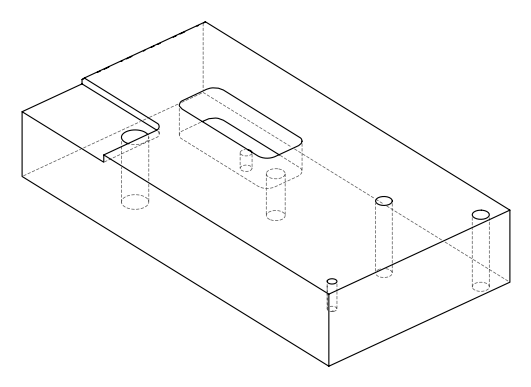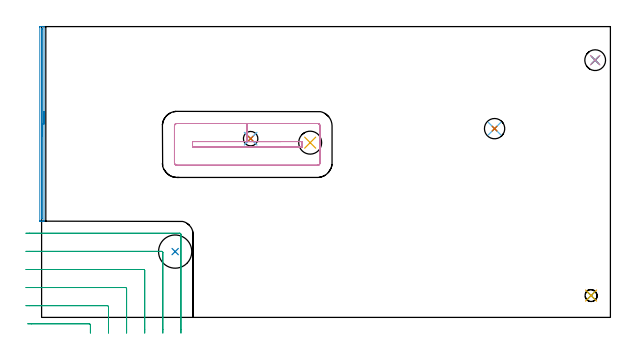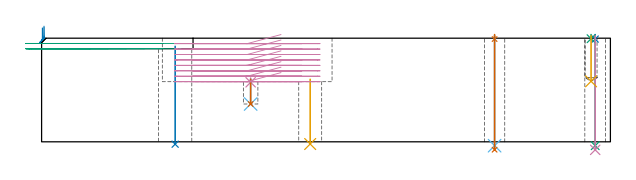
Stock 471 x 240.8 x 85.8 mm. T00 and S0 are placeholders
(PLAN: 16 operations, 11 tool changes, 17.9 min)
(1 SPOT_DRILL | STEP1HOLE_1 | NXT0321_9005460120000 | 0.03 min | 3 mm3)
(2 SPOT_DRILL_1 | STEP1HOLE_3 | NXT0321_9005460120000 | 0.03 min | 8 mm3)
(3 SPOT_DRILL_2 | STEP1POCKET | NXT0321_9005460120000 | 0.03 min | 1 mm3)
(4 SPOT_DRILL_3 | STEP1POCKET_1 | NXT0321_9005460120000 | 0.04 min | 3952 mm3)
(5 INDEXABLE_INSERT_DRILL_THROUGH_HOLE_FROM_SOLID | STEP1HOLE | NXT0302_009 | 0.22 min | 24278 mm3)
(6 DRILL_THROUGH_HOLE_INTO_CENTER | STEP1HOLE_1 | NXT0301_065 | 0.37 min | 5913 mm3)
(7 DRILL_TO_ENLARGE_THROUGH_HOLE | STEP1HOLE_1 | UGT0301_291 | 0.38 min | 13053 mm3)
(8 INDEXABLE_INSERT_DRILL_THROUGH_HOLE_FROM_SOLID_1 | STEP1HOLE_2 | NXT0302_026 | 0.33 min | 50909 mm3)
(9 DRILL_THROUGH_HOLE_INTO_CENTER_1 | STEP1HOLE_3 | NXT0301_065 | 0.37 min | 5910 mm3)
(10 DRILL_TO_ENLARGE_THROUGH_HOLE_1 | STEP1HOLE_3 | UGT0301_243 | 0.38 min | 13974 mm3)
(11 DRILL_BLIND_HOLE_INTO_CENTER | STEP1POCKET | UGT0301_494 | 0.15 min | 2575 mm3)
(12 DRILL_BLIND_HOLE_INTO_CENTER_1 | STEP1POCKET_1 | NXT0301_049 | 0.09 min | 848 mm3)
(13 DRILL_TO_ENLARGE_BLIND_HOLE | STEP1POCKET_1 | UGT0301_373 | 0.09 min | 1333 mm3)
(14 AREA_MILL | FG_CHAMFER_SURFACE | UGT0205_001 | 2.73 min | 1001 mm3)
(15 MILL_CORNER_NOTCH_RECTANGULAR | CORNER_NOTCH_RECTANGULAR | UGT0201_094 | Follow Part, ap 5, ae 75% | 3.55 min | 81563 mm3)
(16 MILL_RECTANGULAR_POCKET | POCKET_RECTANGULAR_STRAIGHT | UGT0201_094 | Follow Part, ap 5, ae 75% | 9.17 min | 257950 mm3)
(TOOL NXT0321_9005460120000 | NC Spot Drill, 142deg, 12mm, Carbide, Uncoated | D12 PA142 FL30 Z2)
(TOOL NXT0302_009 | Index. Insert Drill 19mm [880-D1900L25-05] | D19 PA176 FL95 Z2)
(TOOL NXT0301_065 | Carbide Drill 9.4mm [860.1-0940-075A1-MM 2214] | D9.4 PA140 FL98 Z2)
(TOOL UGT0301_291 | Twist Drill 16.8 mm | D16.8 PA118 FL125 Z2)
(TOOL NXT0302_026 | Index. Insert Drill 27.5mm [880-D2750L32-03] | D27.5 PA176 FL83 Z2)
(TOOL UGT0301_243 | Twist Drill 17.2 mm | D17.2 PA118 FL130 Z2)
(TOOL UGT0301_494 | Carbide Drill 9.9 mm | D9.9 PA118 FL87 Z2)
(TOOL NXT0301_049 | Carbide Drill 7.8mm [860.1-0780-039A1-MM 2214] | D7.8 PA140 FL53 Z2)
(TOOL UGT0301_373 | Twist Drill Flat Bottom 12 mm | D12 PA180 FL101 Z2)
(TOOL UGT0205_001 | Chamfer Mill 20 x 3 x 45 deg. | D20 FL50 Z2)
(TOOL UGT0201_094 | End mill 20 mm | D20 FL38 Z4)
(OP 1 SPOT_DRILL)
G17 G21 G94 G90
T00 M6
G54
G17 G0 G90 X375.1 Y156.3 S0 M3
G43 Z95.8 H0
G94 G81 G98 Z85.077 F250. R88.8
G80
M5
M2
(OP 2 SPOT_DRILL_1)
G17 G21 G94 G90
T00 M6
G54
G17 G0 G90 X458.4 Y213. S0 M3
G43 Z95.8 H0
G94 G81 G98 Z85.06 F250. R88.8
G80
M5
M2
(OP 3 SPOT_DRILL_2)
G17 G21 G94 G90
T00 M6
G54
G17 G0 G90 X455. Y18.1 S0 M3
G43 Z95.8 H0
G94 G81 G98 Z85.374 F250. R88.8
G80
M5
M2
(OP 4 SPOT_DRILL_3)
G17 G21 G94 G90
T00 M6
G54
G17 G0 G90 X173.1 Y148. S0 M3
G43 Z95.8 H0
G94 G81 G98 Z49.279 F250. R52.8
G80
M5
M2
(OP 5 INDEXABLE_INSERT_DRILL_THROUGH_HOLE_FROM_SOLID)
G17 G21 G94 G90
T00 M6
G54
G17 G0 G90 X222.4 Y144.7 S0 M3
G43 Z95.8 H1
G94 G81 G98 Z-1.832 F250. R51.8
G80
M5
M2
(OP 6 DRILL_THROUGH_HOLE_INTO_CENTER)
G17 G21 G94 G90
T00 M6
G54
G17 G0 G90 X375.1 Y156.3 S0 M3
G43 Z95.8 H1
G94 G73 G98 Z-3.211 F250. Q8.901 R87.8
G80
M5
M2
(OP 7 DRILL_TO_ENLARGE_THROUGH_HOLE)
G17 G21 G94 G90
T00 M6
G54
G17 G0 G90 X375.1 Y156.3 S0 M3
G43 Z95.8 H0
G94 G73 G98 Z-6.547 F250. Q15.391 R87.8
G80
M5
M2
(OP 8 INDEXABLE_INSERT_DRILL_THROUGH_HOLE_FROM_SOLID_1)
G17 G21 G94 G90
T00 M6
G54
G17 G0 G90 X110.6 Y54.5 S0 M3
G43 Z95.8 H1
G94 G81 G98 Z-1.98 F250. R79.1
G80
M5
M2
(OP 9 DRILL_THROUGH_HOLE_INTO_CENTER_1)
G17 G21 G94 G90
T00 M6
G54
G17 G0 G90 X458.4 Y213. S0 M3
G43 Z95.8 H1
G94 G73 G98 Z-3.211 F250. Q8.901 R87.8
G80
M5
M2
(OP 10 DRILL_TO_ENLARGE_THROUGH_HOLE_1)
G17 G21 G94 G90
T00 M6
G54
G17 G0 G90 X458.4 Y213. S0 M3
G43 Z95.8 H0
G94 G73 G98 Z-6.667 F250. Q15.411 R87.8
G80
M5
M2
(OP 11 DRILL_BLIND_HOLE_INTO_CENTER)
G17 G21 G94 G90
T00 M6
G54
G17 G0 G90 X455. Y18.1 S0 M3
G43 Z95.8 H0
G94 G81 G98 Z50.1 F250. R87.8
G80
M5
M2
(OP 12 DRILL_BLIND_HOLE_INTO_CENTER_1)
G17 G21 G94 G90
T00 M6
G54
G17 G0 G90 X173.1 Y148. S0 M3
G43 Z95.8 H1
G94 G81 G98 Z31.3 F250. R51.8
G80
M5
M2
(OP 13 DRILL_TO_ENLARGE_BLIND_HOLE)
G17 G21 G94 G90
T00 M6
G54
G17 G0 G90 X173.1 Y148. S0 M3
G43 Z95.8 H0
G94 G81 G98 Z31.3 F250. R51.8
G80
M5
M2
(OP 14 AREA_MILL)
G17 G21 G94 G90
T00 M6
G54
G17 G0 G90 X2. Y170.25 S1061 M3
G43 Z95.8 H0
G94 G1 Y170.212 Z94.928 F250.
Y170.098 Z94.063
Y169.909 Z93.212
Y169.647 Z92.38
Y169.313 Z91.574
Y168.91 Z90.8
Y168.442 Z90.064
Y167.911 Z89.372
Y167.321 Z88.729
Y166.678 Z88.14
Y165.986 Z87.608
Y165.25 Z87.14
Y164.476 Z86.737
Y163.67 Z86.403
Y162.838 Z86.141
Y161.987 Z85.952
Y161.122 Z85.838
Y160.25 Z85.8
Y79.868
X1.994 Y79.71 Z85.793
X1.676 Y79.7 Z85.475
X1.353 Z85.153
X0.69 Z84.485
X-0.522 Z83.275
X-1.07 Y79.701 Z82.724
X-1.303 Y79.704 Z82.492
X-1.491 Y79.71 Z82.304
X-1.495 Y79.883 Z82.301
X-1.499 Y80.315
Y240.185
X-1.495 Y240.617
X-1.49 Y240.79 Z82.304
X-1.07 Y240.8 Z82.724
X-0.522 Z83.275
X-0.19 Z83.606
X0.358 Z84.154
X0.69 Z84.485
X1.676 Z85.476
X1.994 Y240.79 Z85.793
X2. Y240.632 Z85.8
Y160.25
X0.586 Z84.386
X0.585 Y81.873 Z84.385
X0.584 Y81.78 Z84.384
X0.582 Y81.734 Z84.382
X0.58 Y81.719 Z84.38
X0.541 Y81.71 Z84.341
X0.203 Y81.702 Z84.003
X0.002 Y81.701 Z83.802
X-0.029 Y81.703 Z83.771
X-0.06 Y81.707 Z83.74
X-0.079 Y81.712 Z83.721
X-0.08 Y81.736 Z83.72
X-0.085 Y81.995 Z83.715
X-0.086 Y126.52 Z83.714
X-0.085 Y238.399 Z83.715
X-0.082 Y238.739 Z83.718
X-0.08 Y238.78 Z83.72
X-0.077 Y238.79 Z83.723
X-0.065 Y238.793 Z83.735
X-0.013 Y238.798 Z83.787
X0.052 Y238.799 Z83.852
X0.295 Y238.8 Z84.095
X0.498 Y238.799 Z84.298
X0.529 Y238.797 Z84.329
X0.56 Y238.793 Z84.36
X0.579 Y238.788 Z84.379
X0.58 Y238.764 Z84.38
X0.585 Y238.506 Z84.385
X0.586 Y160.25 Z84.386
Y159.379 Z84.424
Y158.514 Z84.538
Y157.662 Z84.727
Y156.83 Z84.989
Y156.024 Z85.323
Y155.25 Z85.726
Y154.514 Z86.194
Y153.822 Z86.725
Y153.179 Z87.315
Y152.59 Z87.958
Y152.059 Z88.65
Y151.59 Z89.386
Y151.187 Z90.16
Y150.853 Z90.966
Y150.591 Z91.798
Y150.402 Z92.649
Y150.288 Z93.514
Y150.25 Z94.386
G0 Z95.8
M5
M2
(OP 15 MILL_CORNER_NOTCH_RECTANGULAR)
G17 G21 G94 G90
T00 M6
G54
G17 G0 G90 X40.4 Y-13. S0 M3
G43 Z95.8 H0
Z81.45
G94 G1 Y-10. F250.
Y-6.293 F500.
G3 X39.407 Y-5.3 R1.
G1 X-8.48
X-11.48 F250.
G0 Z95.8
X55.4 Y-13.
Z81.45
G1 Y-10.
Y8.706 F500.
G3 X54.406 Y9.7 R1.
G1 X-10.
X-13. F250.
G0 Z95.8
X70.4 Y-13.
Z81.45
G1 Y-10.
Y23.706 F500.
G3 X69.406 Y24.7 R1.
G1 X-10.
X-13. F250.
G0 Z95.8
X85.4 Y-13.
Z81.45
G1 Y-10.
Y38.705 F500.
G3 X84.405 Y39.7 R1.
G1 X-10.
X-13. F250.
G0 Z95.8
X100.4 Y-13.
Z81.45
G1 Y-10.
Y53.705 F500.
G3 X99.405 Y54.7 R1.
G1 X-10.
X-13. F250.
G0 Z95.8
X115.4 Y-13.
Z81.45
G1 Y-10.
Y68.705 F500.
G3 X114.405 Y69.7 R1.
G1 X-10.
X-13. F250.
G0 Z95.8
X40.4 Y-13.
Z77.1
G1 Y-10.
Y-6.293 F500.
G3 X39.407 Y-5.3 R1.
G1 X-8.48
X-11.48 F250.
G0 Z95.8
X55.4 Y-13.
Z77.1
G1 Y-10.
Y8.706 F500.
G3 X54.406 Y9.7 R1.
G1 X-10.
X-13. F250.
G0 Z95.8
X70.4 Y-13.
Z77.1
G1 Y-10.
Y23.706 F500.
G3 X69.406 Y24.7 R1.
G1 X-10.
X-13. F250.
G0 Z95.8
X85.4 Y-13.
Z77.1
G1 Y-10.
Y38.705 F500.
G3 X84.405 Y39.7 R1.
G1 X-10.
X-13. F250.
G0 Z95.8
X100.4 Y-13.
Z77.1
G1 Y-10.
Y53.705 F500.
G3 X99.405 Y54.7 R1.
G1 X-10.
X-13. F250.
G0 Z95.8
X115.4 Y-13.
Z77.1
G1 Y-10.
Y68.705 F500.
G3 X114.405 Y69.7 R1.
G1 X-10.
X-13. F250.
G0 Z95.8
M5
M2
(OP 16 MILL_RECTANGULAR_POCKET)
G17 G21 G94 G90
T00 M6
G54
G17 G0 G90 X198.24 Y145.6 S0 M3
G43 Z95.8 H0
Z88.8
G94 G1 X170.25 Z81.3 F250.
X125. F500.
Y140.9
X215.5
Y145.6
X170.25
Y160.6
X112.1
G3 X110. Y158.5 R2.1
G1 Y128.
G3 X112.1 Y125.9 R2.1
G1 X228.4
G3 X230.5 Y128. R2.1
G1 Y158.5
G3 X228.4 Y160.6 R2.1
G1 X170.25
X169.25
G0 X198.24 Y145.6 Z84.3
G1 X170.25 Z76.8 F250.
X125. F500.
Y140.9
X215.5
Y145.6
X170.25
Y160.6
X112.1
G3 X110. Y158.5 R2.1
G1 Y128.
G3 X112.1 Y125.9 R2.1
G1 X228.4
G3 X230.5 Y128. R2.1
G1 Y158.5
G3 X228.4 Y160.6 R2.1
G1 X170.25
X169.25
G0 X198.24 Y145.6 Z79.8
G1 X170.25 Z72.3 F250.
X125. F500.
Y140.9
X215.5
Y145.6
X170.25
Y160.6
X112.1
G3 X110. Y158.5 R2.1
G1 Y128.
G3 X112.1 Y125.9 R2.1
G1 X228.4
G3 X230.5 Y128. R2.1
G1 Y158.5
G3 X228.4 Y160.6 R2.1
G1 X170.25
X169.25
G0 X198.24 Y145.6 Z75.3
G1 X170.25 Z67.8 F250.
X125. F500.
Y140.9
X215.5
Y145.6
X170.25
Y160.6
X112.1
G3 X110. Y158.5 R2.1
G1 Y128.
G3 X112.1 Y125.9 R2.1
G1 X228.4
G3 X230.5 Y128. R2.1
G1 Y158.5
G3 X228.4 Y160.6 R2.1
G1 X170.25
X169.25
G0 X198.24 Y145.6 Z70.8
G1 X170.25 Z63.3 F250.
X125. F500.
Y140.9
X215.5
Y145.6
X170.25
Y160.6
X112.1
G3 X110. Y158.5 R2.1
G1 Y128.
G3 X112.1 Y125.9 R2.1
G1 X228.4
G3 X230.5 Y128. R2.1
G1 Y158.5
G3 X228.4 Y160.6 R2.1
G1 X170.25
X169.25
G0 X198.24 Y145.6 Z66.3
G1 X170.25 Z58.8 F250.
X125. F500.
Y140.9
X215.5
Y145.6
X170.25
Y160.6
X112.1
G3 X110. Y158.5 R2.1
G1 Y128.
G3 X112.1 Y125.9 R2.1
G1 X228.4
G3 X230.5 Y128. R2.1
G1 Y158.5
G3 X228.4 Y160.6 R2.1
G1 X170.25
X169.25
G0 X198.24 Y145.6 Z61.8
G1 X170.25 Z54.3 F250.
X125. F500.
Y140.9
X215.5
Y145.6
X170.25
Y160.6
X112.1
G3 X110. Y158.5 R2.1
G1 Y128.
G3 X112.1 Y125.9 R2.1
G1 X228.4
G3 X230.5 Y128. R2.1
G1 Y158.5
G3 X228.4 Y160.6 R2.1
G1 X170.25
X169.25
G0 X198.24 Y145.6 Z57.3
G1 X170.25 Z49.8 F250.
X125. F500.
Y140.9
X215.5
Y145.6
X170.25
Y160.6
X112.1
G3 X110. Y158.5 R2.1
G1 Y128.
G3 X112.1 Y125.9 R2.1
G1 X228.4
G3 X230.5 Y128. R2.1
G1 Y158.5
G3 X228.4 Y160.6 R2.1
G1 X170.25
X169.25
G0 Z95.8
M5
M2
